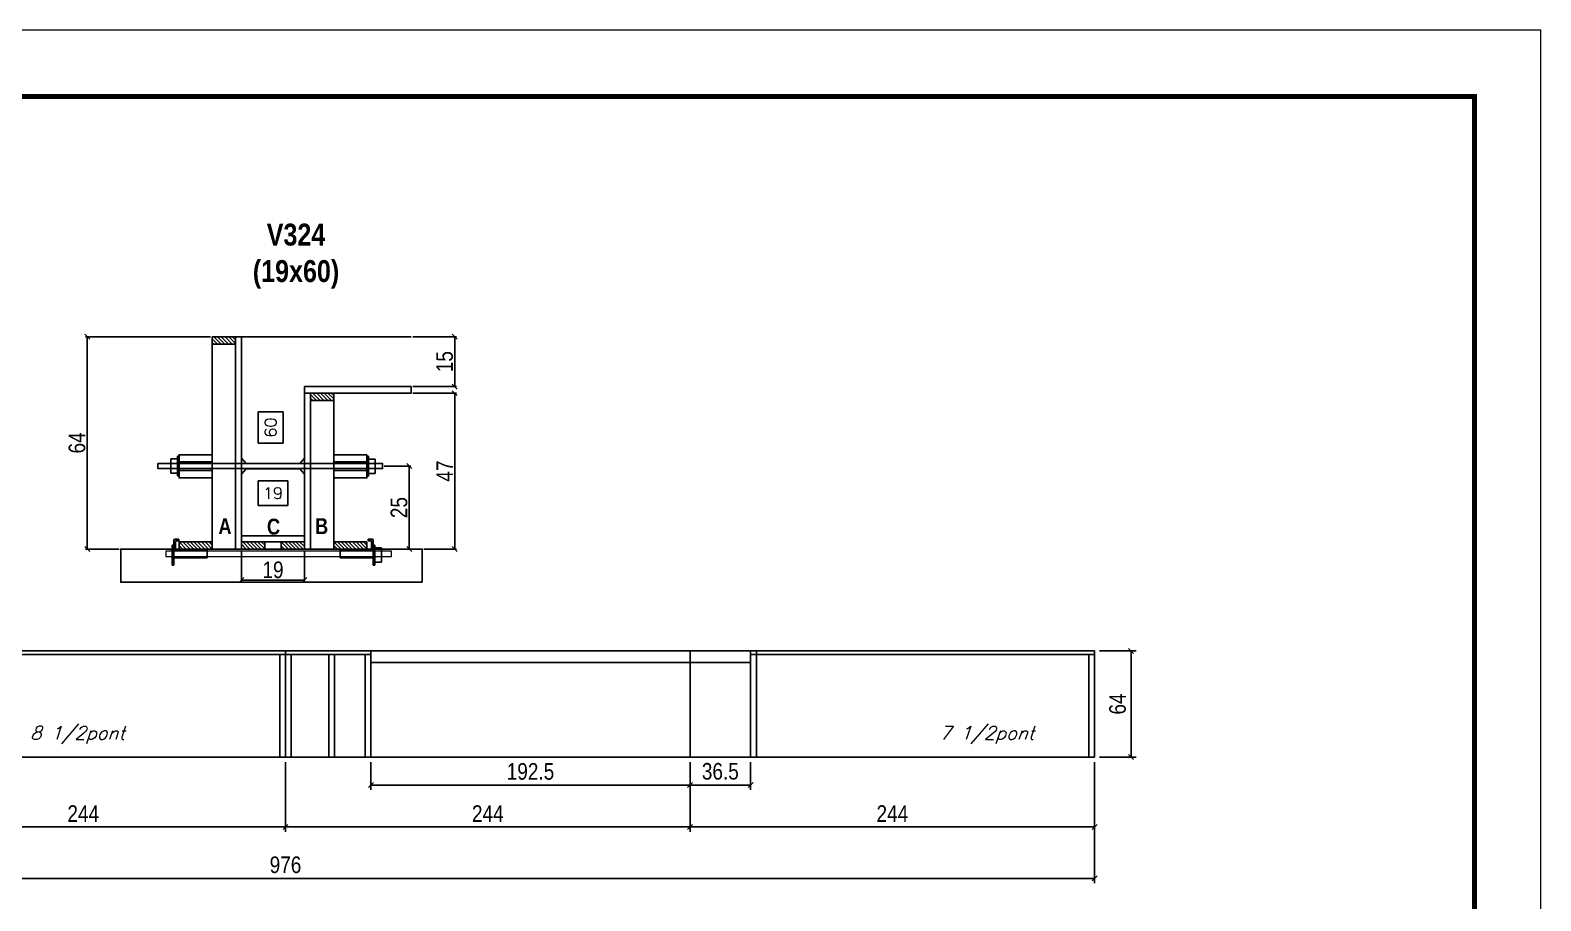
# Model space of a CAD drawing. Extents: x -3394 to 16474, y -5031 to 14397.
# Drawn here: x 9601 to 10512, y 4683 to 5208 of the extents above; entities that cross this region are included whole.
import ezdxf

# ---------------------------------------------------------------- set-up
doc = ezdxf.new("R2010")
doc.units = 0
doc.linetypes.add('DASHED', pattern=[0.75, 0.5, -0.25])
doc.layers.get('0').update_dxf_attribs({"linetype": 'CONTINUOUS'})
doc.layers.get('Defpoints').update_dxf_attribs({"linetype": 'CONTINUOUS'})
for name, color, linetype in [('1HACHURA MADEIRAS', 1, 'CONTINUOUS'), ('barrote', 251, 'CONTINUOUS'), ('COTA', 241, 'CONTINUOUS'), ('Cota Seção (2x)', 4, 'CONTINUOUS'), ('detalhes', 4, 'CONTINUOUS'), ('NOMENCLATURA', 7, 'CONTINUOUS'), ('Painéis', 200, 'CONTINUOUS'), ('presilha', 1, 'CONTINUOUS'), ('SARR_2.2x10', 60, 'CONTINUOUS'), ('SARR_2.2x7', 40, 'CONTINUOUS'), ('SARR_3.5x7', 81, 'CONTINUOUS'), ('texto', 7, 'CONTINUOUS'), ('Tubo de PVC', 51, 'CONTINUOUS')]:
    doc.layers.add(name, color=color, linetype=linetype)
for name, color, linetype, lineweight in [('CONCRETO', 251, 'CONTINUOUS', 25), ('Folhas', 255, 'CONTINUOUS', 9), ('SARRAFO DE PRESSAO', 251, 'DASHED', 9), ('SCO-___-LAJ', 2, 'CONTINUOUS', 0)]:
    doc.layers.add(name, color=color, linetype=linetype, lineweight=lineweight)
doc.styles.add('COTA TECNICA', font='techl___.ttf', dxfattribs={"height": 10})
doc.styles.add('COTA TECNICA 2X', font='techl___.ttf', dxfattribs={"height": 10})
doc.styles.add('ROMANS', font='romans.shx')
doc.styles.add('TECNICA', font='techb___.ttf', dxfattribs={"height": 10})
doc.dimstyles.new('Cota Seção interna', dxfattribs={"dimtxt": 7, "dimasz": 6, "dimexe": 0.18, "dimexo": 2, "dimgap": -4, "dimtad": 3, "dimdec": 1, "dimlfac": 0.5, "dimzin": 12, "dimdsep": 46, "dimtxsty": 'ROMANS', "dimblk": 'ARCHTICK', "dimcen": 0.09, "dimse1": 1, "dimse2": 1, "dimsd1": 1, "dimsd2": 1, "dimclrd": 180, "dimclre": 5, "dimclrt": 1, "dimadec": 0, "dimazin": 3, "dimtfac": 1, "dimtdec": 1, "dimtofl": 0, "dimtmove": 0, "dimatfit": 3, "dimldrblk": 'ARCHTICK', "dimfxl": 1, "dimtolj": 1, "dimtzin": 0, "dimarcsym": 0})
doc.dimstyles.new('PAINEL', dxfattribs={"dimtxt": 10, "dimasz": 3, "dimexe": 3, "dimexo": 3, "dimgap": 3, "dimtad": 1, "dimdec": 1, "dimzin": 12, "dimdsep": 46, "dimtxsty": 'COTA TECNICA', "dimblk1": 'OBLIQUE', "dimblk2": 'OBLIQUE', "dimsah": 1, "dimcen": 0.9, "dimclrd": 4, "dimclre": 4, "dimclrt": 240, "dimadec": 1, "dimazin": 3, "dimtfac": 1, "dimtdec": 1, "dimtmove": 0, "dimatfit": 3, "dimfxl": 1, "dimtolj": 1, "dimtzin": 12, "dimarcsym": 0})
doc.dimstyles.new('SECAO', dxfattribs={"dimscale": 0.333333, "dimtxt": 5, "dimasz": 9, "dimexe": 3, "dimexo": 3, "dimgap": 3, "dimtad": 1, "dimdec": 1, "dimlfac": 0.5, "dimzin": 12, "dimdsep": 46, "dimtxsty": 'COTA TECNICA 2X', "dimblk1": 'OBLIQUE', "dimblk2": 'OBLIQUE', "dimsah": 1, "dimcen": 0.9, "dimclrd": 4, "dimclre": 4, "dimclrt": 240, "dimadec": 1, "dimazin": 3, "dimtfac": 1, "dimtdec": 1, "dimtmove": 0, "dimatfit": 3, "dimfxl": 1, "dimtolj": 1, "dimtzin": 12, "dimarcsym": 0})

# ---------------------------------------------------------------- blocks, each defined once
blk = doc.blocks.new('9999999999')
at = {"layer": 'Folhas'}
blk.add_lwpolyline([(98138.98, 34190.21), (99623.98, 34190.21), (99623.98, 35240.21), (98138.98, 35240.21)], close=True, dxfattribs=at)
at = {"layer": 'Folhas', "color": 30, "const_width": 3}
blk.add_lwpolyline([(98213.98, 34230.21), (99583.98, 34230.21), (99583.98, 35200.21), (98213.98, 35200.21)], close=True, dxfattribs=at)
blk = doc.blocks.new('_Oblique')
at = {"color": 0, "linetype": 'ByBlock', "lineweight": -2}
blk.add_line((-0.5, -0.5), (0.5, 0.5), dxfattribs=at)
blk = doc.blocks.new('*D1086')
at = {"layer": 'COTA', "color": 4, "lineweight": -2, "transparency": 16777216}
for p, q in [((9728.58, 4894.07), (9728.58, 4875.39)), ((9766.58, 4894.07), (9766.58, 4875.39)), ((9728.58, 4876.39), (9766.58, 4876.39))]:
    blk.add_line(p, q, dxfattribs=at)
at = {"layer": 'Defpoints', "color": 0, "transparency": 16777216}
for p in [(9728.58, 4895.07), (9766.58, 4895.07), (9766.58, 4876.39)]:
    blk.add_point(p, dxfattribs=at)
at = {"layer": 'COTA', "color": 4, "lineweight": -2, "transparency": 16777216, "xscale": 3, "yscale": 3, "zscale": 3, "rotation": 180}
blk.add_blockref('_Oblique', (9728.58, 4876.39), dxfattribs=at)
at = {"layer": 'COTA', "color": 4, "lineweight": -2, "transparency": 16777216, "xscale": 3, "yscale": 3, "zscale": 3}
blk.add_blockref('_Oblique', (9766.58, 4876.39), dxfattribs=at)
at = {"layer": 'COTA', "color": 240, "transparency": 16777216, "insert": (9747.58, 4882.48), "char_height": 10, "attachment_point": 5, "style": 'COTA TECNICA 2X'}
blk.add_mtext('\\A1;19', dxfattribs=at)
blk = doc.blocks.new('PRESILHA METÁLICA 1')
at = {"layer": 'presilha'}
for p, q in [((6, 15.5), (7.5, 15.5)), ((6, -2.5), (6, 15.5)), ((7.5, 10.6), (7.5, 19.9)), ((7.5, 15.5), (7.5, -2.5)), ((12, 21), (8.6, 21)), ((9, 11.6), (9, 18.9)), ((12, 19.5), (9.6, 19.5)), ((12, 21), (12, 19.5)), ((0, 13), (6, 13)), ((0, 13), (0, 0)), ((6, 0), (0, 0)), ((6, 13), (6, 0)), ((37.5, 4.1), (7.5, 4.1)), ((37.5, 11), (9.6, 11)), ((37.5, 11), (37.5, 4.1)), ((7.5, -2.5), (6, -2.5))]:
    blk.add_line(p, q, dxfattribs=at)
for centre, radius, start, end in [((8.6, 19.9), 1.14, 90, 180), ((9.6, 18.9), 0.57, 90, 180), ((9.6, 11.6), 0.57, 180, 270)]:
    blk.add_arc(centre, radius, start, end, dxfattribs=at)
blk = doc.blocks.new('PRESILHA METÁLICA 2')
at = {"layer": 'presilha'}
for p, q in [((-5.2, 23.5), (-5.2, 22)), ((-5.2, 23.5), (-1.9, 23.5)), ((-5.2, 22), (-2.8, 22)), ((-2.2, 14.1), (-2.2, 21.4)), ((0.8, 18), (-0.8, 18)), ((-0.8, 18), (-0.8, 0)), ((-0.8, 14.6), (-0.8, 22.4)), ((0.8, 0), (0.8, 18)), ((-30.8, 13.5), (-30.8, 6.6)), ((-30.8, 13.5), (-2.8, 13.5)), ((-30.8, 6.6), (-0.8, 6.6)), ((-0.8, 0), (0.8, 0))]:
    blk.add_line(p, q, dxfattribs=at)
for centre, radius, start, end in [((-2.8, 21.4), 0.57, 0, 90), ((-2.8, 14.1), 0.57, 270, 0), ((-1.9, 22.4), 1.14, 0, 90)]:
    blk.add_arc(centre, radius, start, end, dxfattribs=at)
blk = doc.blocks.new('*D1087')
at = {"layer": 'COTA', "color": 4, "lineweight": -2, "transparency": 16777216}
for p, q in [((9831.87, 4989.07), (9858.23, 4989.07)), ((9857.23, 4989.07), (9857.23, 4895.07)), ((9838.63, 4895.07), (9858.23, 4895.07))]:
    blk.add_line(p, q, dxfattribs=at)
at = {"layer": 'Defpoints', "color": 0, "transparency": 16777216}
for p in [(9830.87, 4989.07), (9837.63, 4895.07), (9857.23, 4895.07)]:
    blk.add_point(p, dxfattribs=at)
at = {"layer": 'COTA', "color": 4, "lineweight": -2, "transparency": 16777216, "xscale": 3, "yscale": 3, "zscale": 3}
for p, rotation in [((9857.23, 4989.07), 90), ((9857.23, 4895.07), 270)]:
    blk.add_blockref('_Oblique', p, dxfattribs=dict(at, rotation=rotation))
at = {"layer": 'COTA', "color": 240, "transparency": 16777216, "insert": (9851.15, 4942.07), "char_height": 10, "attachment_point": 5, "rotation": 90, "style": 'COTA TECNICA 2X'}
blk.add_mtext('\\A1;47', dxfattribs=at)
blk = doc.blocks.new('*D1088')
at = {"layer": 'Cota Seção (2x)', "color": 180, "lineweight": -2, "transparency": 16777216}
for p, q in [((9753.64, 4977.83), (9738.64, 4977.83)), ((9738.64, 4977.83), (9738.64, 4958.83)), ((9753.64, 4958.83), (9753.64, 4977.83)), ((9738.64, 4958.83), (9753.64, 4958.83))]:
    blk.add_line(p, q, dxfattribs=at)
at = {"layer": 'Defpoints', "color": 0, "transparency": 16777216}
for p in [(9728.58, 5023.07), (9757.64, 5023.07), (9735.99, 4903.07)]:
    blk.add_point(p, dxfattribs=at)
at = {"layer": 'Cota Seção (2x)', "color": 1, "transparency": 16777216, "insert": (9746.14, 4968.33), "char_height": 7, "attachment_point": 5, "rotation": 90, "style": 'ROMANS'}
blk.add_mtext('\\A1;60', dxfattribs=at)
blk = doc.blocks.new('_ArchTick')
at = {"color": 0, "linetype": 'ByBlock', "const_width": 0.15}
blk.add_lwpolyline([(-0.5, -0.5), (0.5, 0.5)], dxfattribs=at)
blk = doc.blocks.new('*D1089')
at = {"layer": 'COTA', "color": 4, "lineweight": -2, "transparency": 16777216}
for p, q in [((9831.87, 5023.07), (9858.23, 5023.07)), ((9857.23, 4993.07), (9857.23, 5023.07)), ((9831.87, 4993.07), (9858.23, 4993.07))]:
    blk.add_line(p, q, dxfattribs=at)
at = {"layer": 'Defpoints', "color": 0, "transparency": 16777216}
for p in [(9830.87, 5023.07), (9857.23, 5023.07), (9830.87, 4993.07)]:
    blk.add_point(p, dxfattribs=at)
at = {"layer": 'COTA', "color": 4, "lineweight": -2, "transparency": 16777216, "xscale": 3, "yscale": 3, "zscale": 3}
for p, rotation in [((9857.23, 5023.07), 90), ((9857.23, 4993.07), 270)]:
    blk.add_blockref('_Oblique', p, dxfattribs=dict(at, rotation=rotation))
at = {"layer": 'COTA', "color": 240, "transparency": 16777216, "insert": (9851.12, 5008.07), "char_height": 10, "attachment_point": 5, "rotation": 90, "style": 'COTA TECNICA 2X'}
blk.add_mtext('\\A1;15', dxfattribs=at)
blk = doc.blocks.new('*D1090')
at = {"layer": 'COTA', "color": 4, "lineweight": -2, "transparency": 16777216}
for p, q in [((9709.98, 5023.07), (9634.51, 5023.07)), ((9635.51, 4895.07), (9635.51, 5023.07)), ((9654.71, 4895.07), (9634.51, 4895.07))]:
    blk.add_line(p, q, dxfattribs=at)
at = {"layer": 'Defpoints', "color": 0, "transparency": 16777216}
for p in [(9635.51, 5023.07), (9710.98, 5023.07), (9655.71, 4895.07)]:
    blk.add_point(p, dxfattribs=at)
at = {"layer": 'COTA', "color": 4, "lineweight": -2, "transparency": 16777216, "xscale": 3, "yscale": 3, "zscale": 3}
for p, rotation in [((9635.51, 5023.07), 90), ((9635.51, 4895.07), 270)]:
    blk.add_blockref('_Oblique', p, dxfattribs=dict(at, rotation=rotation))
at = {"layer": 'COTA', "color": 240, "transparency": 16777216, "insert": (9629.4, 4959.07), "char_height": 10, "attachment_point": 5, "rotation": 90, "style": 'COTA TECNICA 2X'}
blk.add_mtext('\\A1;64', dxfattribs=at)
blk = doc.blocks.new('*D1091')
at = {"layer": 'COTA', "color": 4, "lineweight": -2, "transparency": 16777216}
for p, q in [((9814.66, 4945.07), (9830.71, 4945.07)), ((9829.71, 4895.07), (9829.71, 4945.07)), ((9805.18, 4895.07), (9830.71, 4895.07))]:
    blk.add_line(p, q, dxfattribs=at)
at = {"layer": 'Defpoints', "color": 0, "transparency": 16777216}
for p in [(9813.66, 4945.07), (9829.71, 4945.07), (9804.18, 4895.07)]:
    blk.add_point(p, dxfattribs=at)
at = {"layer": 'COTA', "color": 4, "lineweight": -2, "transparency": 16777216, "xscale": 3, "yscale": 3, "zscale": 3}
for p, rotation in [((9829.71, 4945.07), 90), ((9829.71, 4895.07), 270)]:
    blk.add_blockref('_Oblique', p, dxfattribs=dict(at, rotation=rotation))
at = {"layer": 'COTA', "color": 240, "transparency": 16777216, "insert": (9823.6, 4920.07), "char_height": 10, "attachment_point": 5, "rotation": 90, "style": 'COTA TECNICA 2X'}
blk.add_mtext('\\A1;25', dxfattribs=at)
blk = doc.blocks.new('*D1092')
at = {"layer": 'COTA', "color": 4, "linetype": 'ByBlock', "lineweight": -2, "transparency": 16777216}
for p, q in [((10246.12, 4833.62), (10268.12, 4833.62)), ((10265.12, 4769.62), (10265.12, 4833.62)), ((10246.12, 4769.62), (10268.12, 4769.62))]:
    blk.add_line(p, q, dxfattribs=at)
at = {"layer": 'Defpoints', "color": 0, "linetype": 'ByBlock', "transparency": 16777216}
for p in [(10243.12, 4833.62), (10265.12, 4833.62), (10243.12, 4769.62)]:
    blk.add_point(p, dxfattribs=at)
at = {"layer": 'COTA', "color": 4, "linetype": 'ByBlock', "lineweight": -2, "transparency": 16777216, "xscale": 3, "yscale": 3, "zscale": 3}
for p, rotation in [((10265.12, 4833.62), 90), ((10265.12, 4769.62), 270)]:
    blk.add_blockref('_Oblique', p, dxfattribs=dict(at, rotation=rotation))
at = {"layer": 'COTA', "color": 240, "linetype": 'ByBlock', "transparency": 16777216, "insert": (10257.02, 4801.62), "char_height": 10, "attachment_point": 5, "rotation": 90, "style": 'COTA TECNICA'}
blk.add_mtext('\\A1;64', dxfattribs=at)
blk = doc.blocks.new('*D1094')
at = {"layer": 'COTA', "color": 4, "linetype": 'ByBlock', "lineweight": -2, "transparency": 16777216}
for p, q in [((9511.12, 4766.62), (9511.12, 4724.47)), ((9755.12, 4766.62), (9755.12, 4724.47)), ((9511.12, 4727.47), (9755.12, 4727.47))]:
    blk.add_line(p, q, dxfattribs=at)
at = {"layer": 'Defpoints', "color": 0, "linetype": 'ByBlock', "transparency": 16777216}
for p in [(9511.12, 4769.62), (9755.12, 4769.62), (9755.12, 4727.47)]:
    blk.add_point(p, dxfattribs=at)
at = {"layer": 'COTA', "color": 4, "linetype": 'ByBlock', "lineweight": -2, "transparency": 16777216, "xscale": 3, "yscale": 3, "zscale": 3, "rotation": 180}
blk.add_blockref('_Oblique', (9511.12, 4727.47), dxfattribs=at)
at = {"layer": 'COTA', "color": 4, "linetype": 'ByBlock', "lineweight": -2, "transparency": 16777216, "xscale": 3, "yscale": 3, "zscale": 3}
blk.add_blockref('_Oblique', (9755.12, 4727.47), dxfattribs=at)
at = {"layer": 'COTA', "color": 240, "linetype": 'ByBlock', "transparency": 16777216, "insert": (9633.12, 4735.54), "char_height": 10, "attachment_point": 5, "style": 'COTA TECNICA'}
blk.add_mtext('\\A1;244', dxfattribs=at)
blk = doc.blocks.new('*D1095')
at = {"layer": 'COTA', "color": 4, "linetype": 'ByBlock', "lineweight": -2, "transparency": 16777216}
for p, q in [((9267.12, 4766.62), (9267.12, 4693.48)), ((10243.12, 4766.62), (10243.12, 4693.48)), ((9267.12, 4696.48), (10243.12, 4696.48))]:
    blk.add_line(p, q, dxfattribs=at)
at = {"layer": 'Defpoints', "color": 0, "linetype": 'ByBlock', "transparency": 16777216}
for p in [(9267.12, 4769.62), (10243.12, 4769.62), (10243.12, 4696.48)]:
    blk.add_point(p, dxfattribs=at)
at = {"layer": 'COTA', "color": 4, "linetype": 'ByBlock', "lineweight": -2, "transparency": 16777216, "xscale": 3, "yscale": 3, "zscale": 3, "rotation": 180}
blk.add_blockref('_Oblique', (9267.12, 4696.48), dxfattribs=at)
at = {"layer": 'COTA', "color": 4, "linetype": 'ByBlock', "lineweight": -2, "transparency": 16777216, "xscale": 3, "yscale": 3, "zscale": 3}
blk.add_blockref('_Oblique', (10243.12, 4696.48), dxfattribs=at)
at = {"layer": 'COTA', "color": 240, "linetype": 'ByBlock', "transparency": 16777216, "insert": (9755.12, 4704.61), "char_height": 10, "attachment_point": 5, "style": 'COTA TECNICA'}
blk.add_mtext('\\A1;976', dxfattribs=at)
blk = doc.blocks.new('*D1096')
at = {"layer": 'COTA', "color": 4, "linetype": 'ByBlock', "lineweight": -2, "transparency": 16777216}
for p, q in [((9999.12, 4766.62), (9999.12, 4724.47)), ((10243.12, 4754.37), (10243.12, 4724.47)), ((9999.12, 4727.47), (10243.12, 4727.47))]:
    blk.add_line(p, q, dxfattribs=at)
at = {"layer": 'Defpoints', "color": 0, "linetype": 'ByBlock', "transparency": 16777216}
for p in [(9999.12, 4769.62), (10243.12, 4757.37), (10243.12, 4727.47)]:
    blk.add_point(p, dxfattribs=at)
at = {"layer": 'COTA', "color": 4, "linetype": 'ByBlock', "lineweight": -2, "transparency": 16777216, "xscale": 3, "yscale": 3, "zscale": 3, "rotation": 180}
blk.add_blockref('_Oblique', (9999.12, 4727.47), dxfattribs=at)
at = {"layer": 'COTA', "color": 4, "linetype": 'ByBlock', "lineweight": -2, "transparency": 16777216, "xscale": 3, "yscale": 3, "zscale": 3}
blk.add_blockref('_Oblique', (10243.12, 4727.47), dxfattribs=at)
at = {"layer": 'COTA', "color": 240, "linetype": 'ByBlock', "transparency": 16777216, "insert": (10121.12, 4735.54), "char_height": 10, "attachment_point": 5, "style": 'COTA TECNICA'}
blk.add_mtext('\\A1;244', dxfattribs=at)
blk = doc.blocks.new('*D1097')
at = {"layer": 'COTA', "color": 4, "linetype": 'ByBlock', "lineweight": -2, "transparency": 16777216}
for p, q in [((9755.12, 4766.62), (9755.12, 4724.47)), ((9999.12, 4766.62), (9999.12, 4724.47)), ((9755.12, 4727.47), (9999.12, 4727.47))]:
    blk.add_line(p, q, dxfattribs=at)
at = {"layer": 'Defpoints', "color": 0, "linetype": 'ByBlock', "transparency": 16777216}
for p in [(9755.12, 4769.62), (9999.12, 4769.62), (9999.12, 4727.47)]:
    blk.add_point(p, dxfattribs=at)
at = {"layer": 'COTA', "color": 4, "linetype": 'ByBlock', "lineweight": -2, "transparency": 16777216, "xscale": 3, "yscale": 3, "zscale": 3, "rotation": 180}
blk.add_blockref('_Oblique', (9755.12, 4727.47), dxfattribs=at)
at = {"layer": 'COTA', "color": 4, "linetype": 'ByBlock', "lineweight": -2, "transparency": 16777216, "xscale": 3, "yscale": 3, "zscale": 3}
blk.add_blockref('_Oblique', (9999.12, 4727.47), dxfattribs=at)
at = {"layer": 'COTA', "color": 240, "linetype": 'ByBlock', "transparency": 16777216, "insert": (9877.12, 4735.54), "char_height": 10, "attachment_point": 5, "style": 'COTA TECNICA'}
blk.add_mtext('\\A1;244', dxfattribs=at)
blk = doc.blocks.new('*D1142')
at = {"layer": 'COTA', "color": 4, "lineweight": -2, "transparency": 16777216}
for p, q in [((9806.62, 4766.62), (9806.62, 4749.77)), ((9999.12, 4766.62), (9999.12, 4749.77)), ((9806.62, 4752.77), (9999.12, 4752.77))]:
    blk.add_line(p, q, dxfattribs=at)
at = {"layer": 'Defpoints', "color": 0, "transparency": 16777216}
for p in [(9806.62, 4769.62), (9999.12, 4769.62), (9999.12, 4752.77)]:
    blk.add_point(p, dxfattribs=at)
at = {"layer": 'COTA', "color": 4, "lineweight": -2, "transparency": 16777216, "xscale": 3, "yscale": 3, "zscale": 3, "rotation": 180}
blk.add_blockref('_Oblique', (9806.62, 4752.77), dxfattribs=at)
at = {"layer": 'COTA', "color": 4, "lineweight": -2, "transparency": 16777216, "xscale": 3, "yscale": 3, "zscale": 3}
blk.add_blockref('_Oblique', (9999.12, 4752.77), dxfattribs=at)
at = {"layer": 'COTA', "color": 240, "transparency": 16777216, "insert": (9902.87, 4760.9), "char_height": 10, "attachment_point": 5, "style": 'COTA TECNICA'}
blk.add_mtext('\\A1;192.5', dxfattribs=at)
blk = doc.blocks.new('*D1143')
at = {"layer": 'COTA', "color": 4, "lineweight": -2, "transparency": 16777216}
for p, q in [((9999.12, 4766.62), (9999.12, 4749.77)), ((10035.62, 4766.62), (10035.62, 4749.77)), ((9999.12, 4752.77), (10035.62, 4752.77))]:
    blk.add_line(p, q, dxfattribs=at)
at = {"layer": 'Defpoints', "color": 0, "transparency": 16777216}
for p in [(9999.12, 4769.62), (10035.62, 4769.62), (10035.62, 4752.77)]:
    blk.add_point(p, dxfattribs=at)
at = {"layer": 'COTA', "color": 4, "lineweight": -2, "transparency": 16777216, "xscale": 3, "yscale": 3, "zscale": 3, "rotation": 180}
blk.add_blockref('_Oblique', (9999.12, 4752.77), dxfattribs=at)
at = {"layer": 'COTA', "color": 4, "lineweight": -2, "transparency": 16777216, "xscale": 3, "yscale": 3, "zscale": 3}
blk.add_blockref('_Oblique', (10035.62, 4752.77), dxfattribs=at)
at = {"layer": 'COTA', "color": 240, "transparency": 16777216, "insert": (10017.37, 4760.98), "char_height": 10, "attachment_point": 5, "style": 'COTA TECNICA'}
blk.add_mtext('\\A1;36.5', dxfattribs=at)
blk = doc.blocks.new('*D1136')
at = {"layer": 'Cota Seção (2x)', "color": 180, "lineweight": -2, "transparency": 16777216}
for p, q in [((9756.58, 4936.28), (9738.58, 4936.28)), ((9738.58, 4936.28), (9738.58, 4921.28)), ((9756.58, 4921.28), (9756.58, 4936.28)), ((9738.58, 4921.28), (9756.58, 4921.28))]:
    blk.add_line(p, q, dxfattribs=at)
at = {"layer": 'Defpoints', "color": 0, "transparency": 16777216}
for p in [(9728.58, 4917.28), (9728.58, 4903.07), (9766.58, 4903.07)]:
    blk.add_point(p, dxfattribs=at)
at = {"layer": 'Cota Seção (2x)', "color": 1, "transparency": 16777216, "insert": (9747.58, 4928.78), "char_height": 7, "attachment_point": 5, "style": 'ROMANS'}
blk.add_mtext('\\A1;19', dxfattribs=at)

msp = doc.modelspace()

# ---------------------------------------------------------------- hatches: boundary and pattern name
at = {"layer": 'SARR_2.2x10'}
h = msp.add_hatch(dxfattribs=at)
h.set_pattern_fill('ANSI31', color=256, scale=0.5, angle=90)
h.set_pattern_definition([(135, (42901.9988, -118617.1027), (-1.122532015, -1.122532015), [])])
h.paths.add_polyline_path([(9710.98, 4899.47), (9710.98, 4895.07), (9690.98, 4895.07), (9690.98, 4899.47)])
h = msp.add_hatch(dxfattribs=at)
h.set_pattern_fill('ANSI31', color=256, scale=0.5, angle=90)
h.set_pattern_definition([(135, (42788.7988, -118617.1027), (-1.122532015, -1.122532015), [])])
h.paths.add_polyline_path([(9804.18, 4899.47), (9804.18, 4895.07), (9784.18, 4895.07), (9784.18, 4899.47)])
at = {"layer": 'SARR_2.2x7'}
h = msp.add_hatch(dxfattribs=at)
h.set_pattern_fill('ANSI31', color=256, scale=0.5, angle=90)
h.set_pattern_definition([(135, (42792.7988, -118493.5027), (-1.122532015, -1.122532015), [])])
h.paths.add_polyline_path([(9724.98, 5023.07), (9724.98, 5018.67), (9710.98, 5018.67), (9710.98, 5023.07)])
h = msp.add_hatch(dxfattribs=at)
h.set_pattern_fill('ANSI31', color=256, scale=0.5, angle=90)
h.set_pattern_definition([(135, (42733.5988, -118527.5027), (-1.122532015, -1.122532015), [])])
h.paths.add_polyline_path([(9784.18, 4989.07), (9784.18, 4984.67), (9770.18, 4984.67), (9770.18, 4989.07)])
h = msp.add_hatch(dxfattribs=at)
h.set_pattern_fill('ANSI31', color=256, scale=0.5, angle=90)
h.set_pattern_definition([(135, (42940.3988, -118617.1027), (-1.122532015, -1.122532015), [])])
h.paths.add_polyline_path([(9742.58, 4899.47), (9742.58, 4895.07), (9728.58, 4895.07), (9728.58, 4899.47)])
h = msp.add_hatch(dxfattribs=at)
h.set_pattern_fill('ANSI31', color=256, scale=0.5, angle=90)
h.set_pattern_definition([(135, (42916.3988, -118617.1027), (-1.122532015, -1.122532015), [])])
h.paths.add_polyline_path([(9766.58, 4899.47), (9766.58, 4895.07), (9752.58, 4895.07), (9752.58, 4899.47)])

# ---------------------------------------------------------------- linework, layer by layer
at = {"layer": '1HACHURA MADEIRAS', "elevation": 0}
for points in [[(9710.98, 4951.98), (9690.98, 4951.98), (9690.98, 4947.58), (9710.98, 4947.58)], [(9710.98, 4942.38), (9690.98, 4942.38), (9690.98, 4937.98), (9710.98, 4937.98)]]:
    msp.add_lwpolyline(points, close=True, dxfattribs=at)
at = {"layer": '1HACHURA MADEIRAS'}
for points in [[(9804.18, 4951.98), (9784.18, 4951.98), (9784.18, 4947.58), (9804.18, 4947.58)], [(9804.18, 4942.38), (9784.18, 4942.38), (9784.18, 4937.98), (9804.18, 4937.98)]]:
    msp.add_lwpolyline(points, close=True, dxfattribs=at)
at = {"layer": 'barrote', "elevation": 0}
msp.add_lwpolyline([(9837.63, 4875.07), (9655.71, 4875.07), (9655.71, 4895.07), (9837.63, 4895.07)], close=True, dxfattribs=at)
at = {"layer": 'CONCRETO', "linetype": 'Continuous'}
msp.add_line((9728.58, 5023.07), (9830.87, 5023.07), dxfattribs=at)
at = {"layer": 'detalhes', "color": 250}
msp.add_line((9837.63, 4875.07), (9837.63, 4895.07), dxfattribs=at)
at = {"layer": 'Painéis', "linetype": 'Continuous'}
msp.add_line((9830.87, 4989.07), (9830.87, 4993.07), dxfattribs=at)
at = {"layer": 'Painéis', "linetype": 'ByBlock'}
for p, q in [((9267.12, 4833.62), (10243.12, 4833.62)), ((9755.12, 4769.62), (9755.12, 4833.62)), ((9999.12, 4769.62), (9999.12, 4833.62)), ((10243.12, 4769.62), (10243.12, 4833.62)), ((9267.12, 4769.62), (10243.12, 4769.62))]:
    msp.add_line(p, q, dxfattribs=at)
at = {"layer": 'Painéis', "linetype": 'Continuous', "elevation": 0}
for points in [[(9724.98, 4895.07), (9724.98, 5023.07), (9728.58, 5023.07), (9728.58, 4895.07)], [(9770.18, 4895.07), (9770.18, 4989.07), (9766.58, 4989.07), (9766.58, 4895.07)], [(9728.58, 4903.07), (9766.58, 4903.07), (9766.58, 4899.47), (9728.58, 4899.47)]]:
    msp.add_lwpolyline(points, close=True, dxfattribs=at)
at = {"layer": 'Painéis', "linetype": 'Continuous'}
msp.add_lwpolyline([(9830.87, 4989.07), (9766.58, 4989.07), (9766.58, 4993.07), (9830.87, 4993.07)], dxfattribs=at)
at = {"layer": 'presilha'}
for p, q in [((9685.98, 4949.5), (9689.98, 4949.5)), ((9685.98, 4949.5), (9685.98, 4940.83)), ((9689.98, 4951.17), (9690.98, 4951.17)), ((9689.98, 4939.17), (9689.98, 4951.17)), ((9689.98, 4949.5), (9689.98, 4940.83)), ((9690.98, 4951.17), (9690.98, 4939.17)), ((9805.18, 4950.98, 0), (9804.18, 4950.98, 0)), ((9804.18, 4950.98, 0), (9804.18, 4938.98, 0)), ((9805.18, 4938.98, 0), (9805.18, 4950.98, 0)), ((9809.18, 4949.31, 0), (9805.18, 4949.31, 0)), ((9805.18, 4949.31, 0), (9805.18, 4940.64, 0)), ((9809.18, 4949.31, 0), (9809.18, 4940.64, 0)), ((9689.98, 4940.83), (9685.98, 4940.83)), ((9690.98, 4939.17), (9689.98, 4939.17)), ((9804.18, 4938.98, 0), (9805.18, 4938.98, 0)), ((9805.18, 4940.64, 0), (9809.18, 4940.64, 0))]:
    msp.add_line(p, q, dxfattribs=at)
at = {"layer": 'presilha', "elevation": 0}
msp.add_lwpolyline([(9678.19, 4946.57), (9813.66, 4946.57), (9813.66, 4943.57), (9678.19, 4943.57)], close=True, dxfattribs=at)
at = {"layer": 'SARR_2.2x10', "elevation": 0}
for points in [[(9710.98, 4899.47), (9690.98, 4899.47), (9690.98, 4895.07), (9710.98, 4895.07)], [(9804.18, 4899.47), (9784.18, 4899.47), (9784.18, 4895.07), (9804.18, 4895.07)]]:
    msp.add_lwpolyline(points, close=True, dxfattribs=at)
at = {"layer": 'SARR_2.2x7', "linetype": 'Continuous'}
for p, q in [((9511.12, 4831.42), (9755.12, 4831.42)), ((9755.12, 4831.42), (9806.62, 4831.42)), ((10035.62, 4831.42), (10243.12, 4831.42)), ((9806.62, 4826.62), (10035.62, 4826.62))]:
    msp.add_line(p, q, dxfattribs=at)
at = {"layer": 'SARR_2.2x7', "elevation": 0}
for points in [[(9710.98, 5023.07), (9724.98, 5023.07), (9724.98, 5018.67), (9710.98, 5018.67)], [(9770.18, 4989.07), (9784.18, 4989.07), (9784.18, 4984.67), (9770.18, 4984.67)], [(9742.58, 4899.47), (9728.58, 4899.47), (9728.58, 4895.07), (9742.58, 4895.07)], [(9766.58, 4899.47), (9752.58, 4899.47), (9752.58, 4895.07), (9766.58, 4895.07)]]:
    msp.add_lwpolyline(points, close=True, dxfattribs=at)
at = {"layer": 'SARR_3.5x7'}
for p, q in [((9751.62, 4831.42), (9751.62, 4769.62)), ((9755.12, 4831.42), (9755.12, 4769.62)), ((9758.62, 4831.42), (9758.62, 4769.62)), ((9781.24, 4831.42), (9781.24, 4769.62)), ((9784.74, 4831.42), (9784.74, 4769.62)), ((9803.12, 4831.42), (9803.12, 4769.62)), ((9806.62, 4833.62), (9806.62, 4769.62)), ((10035.62, 4833.62), (10035.62, 4769.62)), ((10039.12, 4833.62), (10039.12, 4769.62)), ((10239.62, 4831.42), (10239.62, 4769.62)), ((10243.12, 4833.62), (10243.12, 4769.62)), ((9751.62, 4769.62), (9755.12, 4769.62)), ((9755.12, 4769.62), (9758.62, 4769.62)), ((9995.62, 4769.62), (9999.12, 4769.62)), ((9999.12, 4769.62), (10002.62, 4769.62)), ((10239.62, 4769.62), (10243.12, 4769.62))]:
    msp.add_line(p, q, dxfattribs=at)
at = {"layer": 'SARR_3.5x7', "elevation": 0}
for points in [[(9724.98, 5018.67), (9710.98, 5018.67), (9710.98, 4895.07), (9724.98, 4895.07)], [(9784.18, 4984.67), (9770.18, 4984.67), (9770.18, 4895.07), (9784.18, 4895.07)]]:
    msp.add_lwpolyline(points, close=True, dxfattribs=at)
at = {"layer": 'SCO-___-LAJ', "color": 1, "elevation": 0}
msp.add_lwpolyline([(9819.03, 4893.73), (9682.86, 4893.73), (9682.86, 4890.53), (9819.03, 4890.53)], close=True, dxfattribs=at)
at = {"layer": 'Tubo de PVC', "elevation": 0}
msp.add_lwpolyline([(9766.58, 4949.81), (9766.58, 4940.32), (9763.78, 4943.47), (9731.38, 4943.47), (9728.58, 4940.32), (9728.58, 4949.81), (9731.38, 4946.66), (9763.78, 4946.66)], close=True, dxfattribs=at)

# ---------------------------------------------------------------- block references
at = {"layer": 'presilha', "xscale": -0.6666666666666666, "yscale": 0.6666666666666666, "zscale": 0.6666666666666666}
for name, p in [('PRESILHA METÁLICA 2', (9687.3, 4885.43)), ('PRESILHA METÁLICA 1', (9813.04, 4887.1))]:
    msp.add_blockref(name, p, dxfattribs=at)
at = {"layer": 'SARRAFO DE PRESSAO', "color": 6, "linetype": 'ByBlock'}
msp.add_blockref('9999999999', (-89111.77, -30032.25), dxfattribs=at)

# ---------------------------------------------------------------- texts
at = {"layer": 'detalhes', "style": 'TECNICA'}
for s, p in [('A', (9714.65, 4904.09)), ('C', (9743.94, 4903.77)), ('B', (9772.91, 4904.09))]:
    msp.add_text(s, height=9.6, dxfattribs=at).set_placement(p)
at = {"layer": 'NOMENCLATURA', "insert": (9761.46, 5091.31), "char_height": 13.2, "attachment_point": 2, "style": 'TECNICA'}
msp.add_mtext_dynamic_manual_height_columns('V324\\P(19x60)', width=13.2, gutter_width=1, heights=[0], dxfattribs=at)
at = {"layer": 'texto', "color": 2, "char_height": 8, "attachment_point": 5, "style": 'ROMANS'}
for s, insert in [('{\\Q19;\\C256;8 1/2pont}', (9629.62, 4782.84)), ('{\\Q19;\\C256;7 1/2pont}', (10178.12, 4782.84))]:
    msp.add_mtext(s, dxfattribs=dict(at, insert=insert))

# ---------------------------------------------------------------- dimensions: what is measured, and where the dimension line sits
at = {"layer": 'COTA'}
for base, p1, p2, picture, middle in [((9635.51, 5023.07), (9655.71, 4895.07), (9710.98, 5023.07), '*D1090', (9635.51, 4959.07)), ((9857.23, 5023.07), (9830.87, 4993.07), (9830.87, 5023.07), '*D1089', (9857.23, 5008.07))]:
    dim = msp.add_linear_dim(base=base, p1=p1, p2=p2, angle=90, dimstyle='SECAO', dxfattribs=at)
    dim.commit()
    dim.dimension.update_dxf_attribs({"geometry": picture, "text_midpoint": middle, "dimtype": 160})
for base, p1, p2, picture, middle in [((9857.23, 4895.07), (9830.87, 4989.07), (9837.63, 4895.07), '*D1087', (9851.15, 4942.07)), ((9829.71, 4945.07), (9804.18, 4895.07), (9813.66, 4945.07), '*D1091', (9823.6, 4920.07))]:
    dim = msp.add_linear_dim(base=base, p1=p1, p2=p2, angle=90, dimstyle='SECAO', dxfattribs=at)
    dim.commit()
    dim.dimension.update_dxf_attribs({"geometry": picture, "text_midpoint": middle})
dim = msp.add_linear_dim(base=(9766.58, 4876.39), p1=(9728.58, 4895.07), p2=(9766.58, 4895.07), dimstyle='SECAO', dxfattribs=at)
dim.commit()
dim.dimension.update_dxf_attribs({"geometry": '*D1086', "text_midpoint": (9747.58, 4876.39), "dimtype": 160})
at = {"layer": 'COTA', "linetype": 'ByBlock'}
dim = msp.add_linear_dim(base=(10265.12, 4833.62), p1=(10243.12, 4769.62), p2=(10243.12, 4833.62), angle=90, dimstyle='PAINEL', dxfattribs=at)
dim.commit()
dim.dimension.update_dxf_attribs({"geometry": '*D1092', "text_midpoint": (10257.02, 4801.62)})
for base, p1, p2, picture, middle in [((10243.12, 4696.48), (9267.12, 4769.62), (10243.12, 4769.62), '*D1095', (9755.12, 4704.61)), ((9999.12, 4727.47), (9755.12, 4769.62), (9999.12, 4769.62), '*D1097', (9877.12, 4735.54)), ((10243.12, 4727.47), (9999.12, 4769.62), (10243.12, 4757.37), '*D1096', (10121.12, 4735.54))]:
    dim = msp.add_linear_dim(base=base, p1=p1, p2=p2, dimstyle='PAINEL', dxfattribs=at)
    dim.commit()
    dim.dimension.update_dxf_attribs({"geometry": picture, "text_midpoint": middle})
dim = msp.add_linear_dim(base=(9755.12, 4727.47), p1=(9511.12, 4769.62), p2=(9755.12, 4769.62), dimstyle='PAINEL', override={"dimtmove": 1}, dxfattribs=at)
dim.commit()
dim.dimension.update_dxf_attribs({"geometry": '*D1094', "text_midpoint": (9633.12, 4735.54)})
at = {"layer": 'COTA'}
dim = msp.add_linear_dim(base=(9999.12, 4752.77), p1=(9806.62, 4769.62), p2=(9999.12, 4769.62), dimstyle='PAINEL', dxfattribs=at)
dim.commit()
dim.dimension.update_dxf_attribs({"geometry": '*D1142', "text_midpoint": (9902.87, 4760.9)})
dim = msp.add_linear_dim(base=(10035.62, 4752.77), p1=(9999.12, 4769.62), p2=(10035.62, 4769.62), dimstyle='PAINEL', override={"dimtmove": 1}, dxfattribs=at)
dim.commit()
dim.dimension.update_dxf_attribs({"geometry": '*D1143', "text_midpoint": (10017.37, 4760.98)})
at = {"layer": 'Cota Seção (2x)'}
dim = msp.add_linear_dim(base=(9757.64, 5023.07), p1=(9735.99, 4903.07), p2=(9728.58, 5023.07), angle=90, dimstyle='Cota Seção interna', dxfattribs=at)
dim.commit()
dim.dimension.update_dxf_attribs({"geometry": '*D1088', "text_midpoint": (9757.64, 4968.33), "dimtype": 160})
dim = msp.add_linear_dim(base=(9728.58, 4917.28), p1=(9766.58, 4903.07), p2=(9728.58, 4903.07), dimstyle='Cota Seção interna', dxfattribs=at)
dim.commit()
dim.dimension.update_dxf_attribs({"geometry": '*D1136', "text_midpoint": (9747.58, 4928.78)})

doc.saveas('drawing.dxf')
